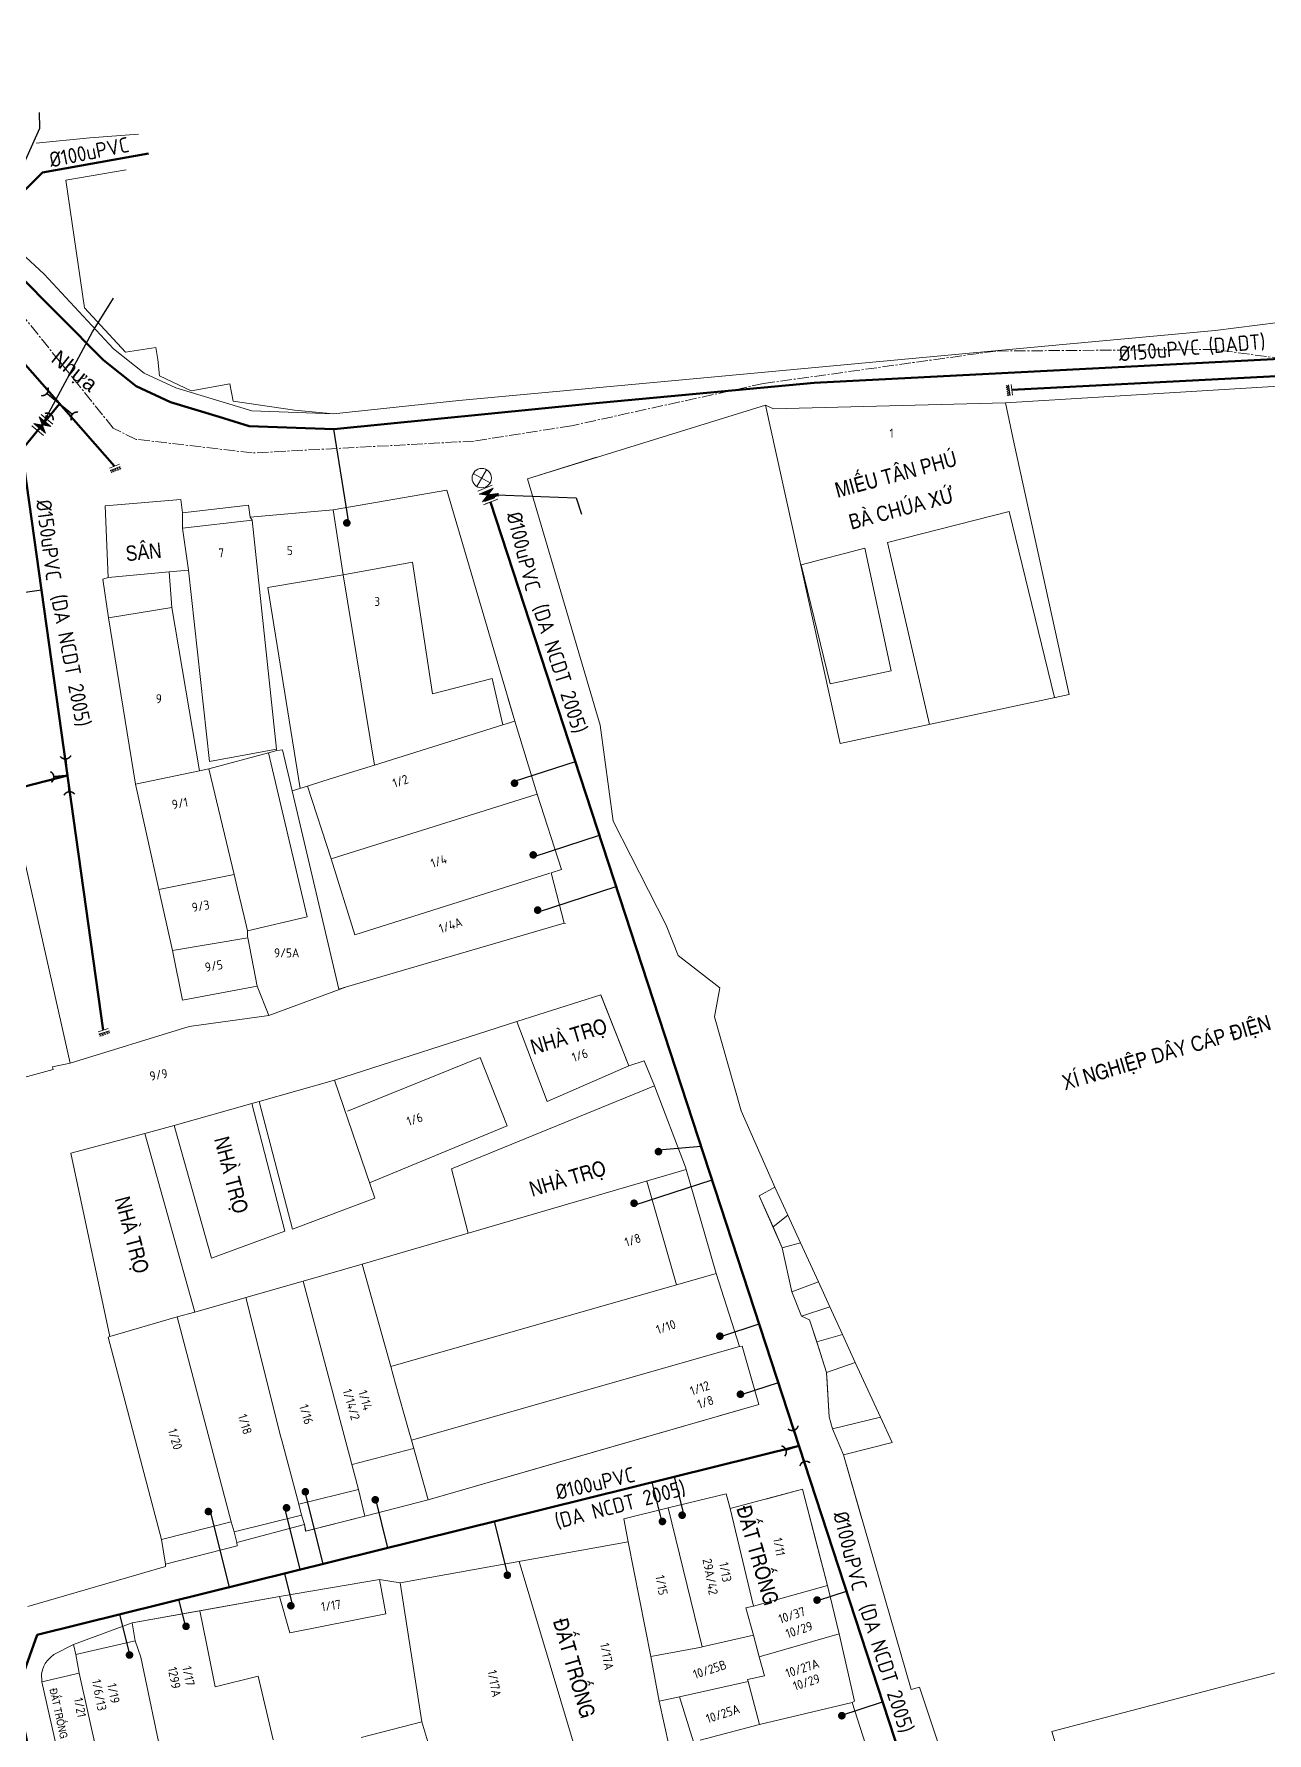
# Model space of a CAD drawing. Header units: inches. Extents: x 595615 to 1194060, y 1190840 to 2385448.
# Drawn here: x 597130.2 to 597211.1, y 1192942.6 to 1193054.1 of the extents above; entities that cross this region are included whole.
import ezdxf
from ezdxf.enums import TextEntityAlignment as Align

# ---------------------------------------------------------------- set-up
doc = ezdxf.new("R2010")
doc.units = ezdxf.units.IN
doc.header["$MEASUREMENT"] = 0
doc.linetypes.add('CENTER2', pattern=[1.125, 0.75, -0.125, 0.125, -0.125])
for name, color, linetype, lineweight in [('Chitiet', 4, 'Continuous', 9), ('DN 100 uPVC', 4, 'Continuous', 50), ('DN 25 PE', 40, 'Continuous', 30), ('Hamxacan', 1, 'Continuous', 15), ('NAM-CDAI', 220, 'Continuous', 25), ('Nen tim duong', 9, 'CENTER2', 0), ('Nen_HTHANH-TP', 9, 'Continuous', 0), ('Nen_p3TB', 9, 'Continuous', 0), ('Nen_SN-HTHANH-TP_new', 7, 'Continuous', 0), ('Nen_SN_HTHANH_old', 9, 'Continuous', 0), ('Nen_TANTHANH-TP', 8, 'Continuous', 5), ('ONG CAP 3 (DADT)', 221, 'Continuous', 50), ('Te', 4, 'Continuous', 15), ('TEXT PIPE', 3, 'Continuous', 25), ('Text_DiaDanh', 9, 'Continuous', 0), ('Text_GiaoThong', 142, 'Continuous', 0), ('TLK 15', 220, 'Continuous', 20), ('VAN', 7, 'Continuous', 20)]:
    doc.layers.add(name, color=color, linetype=linetype, lineweight=lineweight)
doc.layers.add('ki hieu van', color=170, linetype='Continuous')
doc.styles.add('Dia Danh', font='VHELVCN_0.TTF', dxfattribs={"height": 1})
doc.styles.add('Giao Thong', font='VAPTIMN_0.TTF', dxfattribs={"height": 1})
doc.styles.add('Sonha_QTB', font='isocp.shx', dxfattribs={"height": 0.6, "bigfont": 'bigfont.shx'})
doc.styles.add('text', font='isocp2.shx')
doc.styles.add('VNI-HC', font='VHELVCN_0.TTF')
doc.dimstyles.new('DUONG KICH THUOC', dxfattribs={"dimtxt": 1, "dimasz": 0.7, "dimexe": 0.5, "dimexo": 0.3, "dimgap": 0.2, "dimtad": 1, "dimzin": 0, "dimdsep": 46, "dimtxsty": 'VNI-HC', "dimblk": 'ARCHTICK', "dimcen": 0.09, "dimdle": 0.5, "dimclrd": 256, "dimclre": 256, "dimclrt": 256, "dimadec": 0, "dimazin": 0, "dimtfac": 1, "dimtofl": 0, "dimtmove": 0, "dimatfit": 3, "dimfxl": 1, "dimtolj": 1, "dimtzin": 0, "dimlwd": -1, "dimlwe": -1, "dimarcsym": 0})

# ---------------------------------------------------------------- blocks, each defined once
blk = doc.blocks.new('BIT')
at = {"layer": 'Chitiet', "ltscale": 100}
for p, q in [((0.35, 0), (-0.35, 0)), ((-0.3, -0.16), (-0.35, -0.21)), ((0.35, -0.16), (-0.35, -0.16)), ((-0.18, -0.16), (-0.34, -0.33)), ((-0.06, -0.16), (-0.22, -0.33)), ((0.07, -0.16), (-0.09, -0.33)), ((0.19, -0.16), (0.03, -0.33)), ((0.32, -0.16), (0.15, -0.33)), ((0.35, -0.25), (0.28, -0.33))]:
    blk.add_line(p, q, dxfattribs=at)
blk = doc.blocks.new('TLK 15')
at = {"layer": 'TLK 15', "linetype": 'Continuous', "const_width": 0.25}
blk.add_lwpolyline([(-0.125, 0, 1), (0.125, 0, 1)], format="xyb", close=True, dxfattribs=at)
blk = doc.blocks.new('VAN')
at = {"layer": 'VAN'}
h = blk.add_hatch(color=256, dxfattribs=at)
h.paths.add_polyline_path([(0.21, -0.5), (0.49, 0), (0.21, 0.5)])
h.paths.add_polyline_path([(0.77, 0.5), (0.49, 0), (0.77, -0.5)])
at = {"layer": 'VAN', "ltscale": 100}
for p, q in [((0, 0.5), (0, -0.5)), ((0.77, -0.5), (0.21, 0.5)), ((0.21, -0.5), (0.77, 0.5)), ((0.21, 0.5), (0.21, -0.5)), ((0.77, 0.5), (0.77, -0.5)), ((0.98, 0.5), (0.98, -0.5))]:
    blk.add_line(p, q, dxfattribs=at)
blk = doc.blocks.new('TE+VAN')
at = {"layer": 'Chitiet', "ltscale": 100, "const_width": 0.1}
for points in [[(-0.35, 1.28, 0.571257), (0.35, 1.28)], [(1.1, 0.35, 0.571257), (1.1, -0.35)], [(0.35, -1.28, 0.571257), (-0.35, -1.28)]]:
    blk.add_lwpolyline(points, format="xyb", dxfattribs=at)
for points in [[(0, -1.08), (0, 1.08)], [(0.9, 0), (0, 0)]]:
    blk.add_lwpolyline(points, dxfattribs=at)
at = {"layer": 'VAN'}
blk.add_blockref('VAN', (1.3, 0), dxfattribs=at)
blk = doc.blocks.new('_ArchTick')
at = {"color": 0, "linetype": 'ByBlock', "const_width": 0.15}
blk.add_lwpolyline([(-0.5, -0.5), (0.5, 0.5)], dxfattribs=at)
blk = doc.blocks.new('TE1')
at = {"layer": 'Chitiet', "ltscale": 100, "const_width": 0.1}
for points in [[(-0.35, 1.28, 0.571257), (0.35, 1.28)], [(1.1, 0.35, 0.571257), (1.1, -0.35)], [(0.35, -1.28, 0.571257), (-0.35, -1.28)]]:
    blk.add_lwpolyline(points, format="xyb", dxfattribs=at)
for points in [[(0, -1.08), (0, 1.08)], [(0.9, 0), (0, 0)]]:
    blk.add_lwpolyline(points, dxfattribs=at)
blk = doc.blocks.new('hongxacan')
at = {"layer": 'Hamxacan'}
for p, q in [((859272.42, 1209862.12, 0.04), (859272.4, 1209860.85, 0.04)), ((859271.78, 1209861.49, 0.04), (859273.05, 1209861.48, 0.04))]:
    blk.add_line(p, q, dxfattribs=at)
blk.add_circle((859272.42, 1209861.49, 0.04), 0.636, dxfattribs=at)
blk = doc.blocks.new('hongxaHOK')
at = {"layer": 'Hamxacan'}
blk.add_blockref('hongxacan', (-859269.83, -1209862.28, -0.04), dxfattribs=at)

msp = doc.modelspace()

# ---------------------------------------------------------------- linework, layer by layer
at = {"layer": 'DN 100 uPVC'}
for points in [[(597137.741, 1193046.209), (597130.792, 1193044.975), (597126.641, 1193040.844)], [(597131.917, 1193029.79), (597129.444, 1193026.772), (597134.774, 1192988.706)], [(597160.186, 1193023.351), (597187.786, 1192938.858), (597181.54, 1192936.831), (597176.627, 1192931.375), (597177.006, 1192918.877), (597180.311, 1192906.769), (597190.409, 1192889.427), (597197.988, 1192882.997), (597212.995, 1192851.044)], [(597087.855, 1192993.939), (597132.433, 1193005.42)], [(597180.411, 1192961.436), (597130.445, 1192949.043), (597129.101, 1192945.274), (597138.358, 1192900.296), (597146.714, 1192864.572)]]:
    msp.add_lwpolyline(points, dxfattribs=at)
at = {"layer": 'DN 25 PE'}
for p, q in [((597150.88, 1193021.979), (597149.912, 1193028.129)), ((597126.749, 1193017.028), (597130.73, 1193017.585)), ((597161.753, 1193005.029), (597165.745, 1193006.333)), ((597162.977, 1193000.075), (597167.325, 1193001.495)), ((597163.269, 1192996.455), (597168.422, 1192998.139)), ((597171.191, 1192980.863), (597173.986, 1192981.104)), ((597169.59, 1192977.226), (597174.707, 1192978.898)), ((597175.344, 1192968.63), (597177.799, 1192969.432)), ((597176.693, 1192964.82), (597179.054, 1192965.591)), ((597171.451, 1192956.35), (597170.782, 1192959.048)), ((597172.869, 1192956.886), (597172.243, 1192959.41)), ((597146.673, 1192957.371), (597147.678, 1192953.317)), ((597148.032, 1192958.303), (597149.177, 1192953.689)), ((597152.618, 1192958.024), (597153.431, 1192954.744)), ((597141.8, 1192957.129), (597143.031, 1192952.165)), ((597161.281, 1192953.076), (597160.436, 1192956.482)), ((597147.209, 1192950.948), (597146.683, 1192953.07)), ((597181.718, 1192951.319), (597183.523, 1192951.908)), ((597140.206, 1192949.472), (597139.741, 1192951.349)), ((597136.503, 1192947.843), (597135.871, 1192950.389)), ((597183.092, 1192943.734), (597185.894, 1192944.649))]:
    msp.add_line(p, q, dxfattribs=at)
at = {"layer": 'Nen tim duong'}
for p, q in [((597135.432, 1193028.2), (597128.085, 1193037.344)), ((597193.308, 1193033.257), (597178.08, 1193031.124)), ((597207.648, 1193033.358), (597193.308, 1193033.257)), ((597212.178, 1193032.742), (597207.648, 1193033.358)), ((597178.08, 1193031.124), (597165.482, 1193028.354)), ((597136.943, 1193027.461), (597135.432, 1193028.2)), ((597144.543, 1193026.567), (597136.943, 1193027.461)), ((597165.482, 1193028.354), (597159.103, 1193027.349)), ((597159.103, 1193027.349), (597144.543, 1193026.567))]:
    msp.add_line(p, q, dxfattribs=at)
at = {"layer": 'Nen_HTHANH-TP', "linetype": 'Continuous'}
for p, q in [((597212.22, 1193030.982), (597193.946, 1193029.852)), ((597178.221, 1193029.695), (597162.595, 1193024.882)), ((597178.221, 1193029.695), (597183.119, 1193007.518)), ((597178.741, 1193029.465), (597178.221, 1193029.695)), ((597193.946, 1193029.852), (597178.741, 1193029.465)), ((597193.946, 1193029.852), (597194.513, 1193027.168)), ((597194.513, 1193027.168), (597198.126, 1193010.731)), ((597162.595, 1193024.882), (597167.124, 1193026.286)), ((597157.305, 1193024.138), (597149.856, 1193022.842)), ((597157.305, 1193024.138), (597161.768, 1193008.971)), ((597167.368, 1193008.716), (597162.595, 1193024.882)), ((597162.595, 1193024.882), (597167.368, 1193008.716)), ((597134.906, 1193023.11), (597139.866, 1193023.524)), ((597134.906, 1193023.11), (597135.11, 1193018.39)), ((597139.866, 1193023.524), (597139.967, 1193022.634)), ((597139.967, 1193022.634), (597144.306, 1193023.147)), ((597144.306, 1193023.147), (597144.407, 1193022.347)), ((597139.967, 1193022.634), (597139.987, 1193021.644)), ((597139.987, 1193021.644), (597144.537, 1193022.157)), ((597144.407, 1193022.347), (597149.856, 1193022.842)), ((597144.407, 1193022.347), (597144.537, 1193022.157)), ((597146.139, 1193007.129), (597144.537, 1193022.157)), ((597149.856, 1193022.842), (597150.51, 1193018.582)), ((597186.218, 1193020.701), (597194.186, 1193022.727)), ((597194.186, 1193022.727), (597197.176, 1193010.53)), ((597139.987, 1193021.644), (597140.36, 1193018.884)), ((597180.549, 1193019.236), (597184.718, 1193020.33)), ((597184.718, 1193020.33), (597186.445, 1193012.271)), ((597186.218, 1193020.701), (597188.958, 1193008.763)), ((597135.11, 1193018.39), (597139.11, 1193018.773)), ((597139.11, 1193018.773), (597140.36, 1193018.884)), ((597139.282, 1193016.433), (597139.11, 1193018.773)), ((597141.74, 1193006.335), (597140.36, 1193018.884)), ((597150.51, 1193018.582), (597145.57, 1193017.748)), ((597155.069, 1193019.416), (597150.51, 1193018.582)), ((597150.51, 1193018.582), (597152.57, 1193006.094)), ((597156.376, 1193010.777), (597155.069, 1193019.416)), ((597180.549, 1193019.236), (597182.446, 1193011.418)), ((597135.11, 1193018.39), (597134.76, 1193018.299)), ((597134.76, 1193018.299), (597135.132, 1193015.75)), ((597145.57, 1193017.748), (597147.691, 1193004.56)), ((597135.132, 1193015.75), (597139.282, 1193016.433)), ((597141.09, 1193005.715), (597139.282, 1193016.433)), ((597135.132, 1193015.75), (597136.901, 1193004.841)), ((597182.446, 1193011.418), (597186.445, 1193012.271)), ((597156.376, 1193010.777), (597160.295, 1193011.78)), ((597160.295, 1193011.78), (597160.978, 1193008.741)), ((597161.316, 1193010.501), (597161.768, 1193008.971)), ((597183.119, 1193007.518), (597198.126, 1193010.731)), ((597160.978, 1193008.741), (597152.57, 1193006.094)), ((597160.978, 1193008.741), (597161.768, 1193008.971)), ((597161.768, 1193008.971), (597163.231, 1193004.182)), ((597161.768, 1193008.971), (597163.231, 1193004.182)), ((597168.213, 1193002.416), (597167.368, 1193008.716)), ((597167.368, 1193008.716), (597168.213, 1193002.416)), ((597145.609, 1193006.898), (597141.71, 1193005.845)), ((597146.139, 1193007.129), (597141.74, 1193006.335)), ((597145.609, 1193006.898), (597146.169, 1193007.059)), ((597148.148, 1192996.15), (597145.609, 1193006.898)), ((597146.169, 1193007.059), (597146.139, 1193007.129)), ((597146.529, 1193007.089), (597146.169, 1193007.059)), ((597147.161, 1193004.399), (597146.529, 1193007.089)), ((597136.901, 1193004.841), (597141.09, 1193005.715)), ((597141.09, 1193005.715), (597141.71, 1193005.845)), ((597143.366, 1192998.906), (597141.71, 1193005.845)), ((597151.5, 1193005.763), (597149.171, 1193005.031)), ((597152.57, 1193006.094), (597151.5, 1193005.763)), ((597138.416, 1192997.922), (597136.901, 1193004.841)), ((597148.171, 1193004.72), (597147.161, 1193004.399)), ((597150.232, 1192991.402), (597147.161, 1193004.399)), ((597149.171, 1193005.031), (597148.171, 1193004.72)), ((597148.171, 1193004.72), (597149.735, 1192999.942)), ((597163.231, 1193004.182), (597149.735, 1192999.942)), ((597163.231, 1193004.182), (597164.825, 1192999.234)), ((597163.231, 1193004.182), (597164.825, 1192999.234)), ((597171.698, 1192995.599), (597168.213, 1193002.416)), ((597168.213, 1193002.416), (597171.698, 1192995.599)), ((597129.304, 1193001.215), (597132.616, 1192986.548)), ((597149.735, 1192999.942), (597151.289, 1192994.953)), ((597138.416, 1192997.922), (597143.366, 1192998.906)), ((597143.366, 1192998.906), (597143.396, 1192998.916)), ((597143.566, 1192998.057), (597143.366, 1192998.906)), ((597151.289, 1192994.953), (597164.076, 1192999.013)), ((597164.825, 1192999.234), (597164.156, 1192999.033)), ((597164.825, 1192999.234), (597164.156, 1192999.033)), ((597164.156, 1192999.033), (597165.008, 1192995.734)), ((597164.156, 1192999.033), (597165.008, 1192995.734)), ((597139.33, 1192993.933), (597138.416, 1192997.922)), ((597144.018, 1192996.167), (597143.566, 1192998.057)), ((597144.249, 1192995.227), (597144.018, 1192996.167)), ((597148.148, 1192996.15), (597144.249, 1192995.227)), ((597144.249, 1192995.227), (597144.249, 1192994.857)), ((597165.008, 1192995.734), (597150.742, 1192991.542)), ((597165.008, 1192995.734), (597165.088, 1192995.704)), ((597165.008, 1192995.734), (597165.088, 1192995.704)), ((597172.49, 1192993.61), (597171.698, 1192995.599)), ((597171.698, 1192995.599), (597172.49, 1192993.61)), ((597139.33, 1192993.933), (597144.269, 1192994.767)), ((597144.249, 1192994.857), (597144.269, 1192994.767)), ((597144.269, 1192994.767), (597144.882, 1192991.598)), ((597139.972, 1192990.674), (597139.33, 1192993.933)), ((597175.212, 1192991.472), (597172.49, 1192993.61)), ((597172.49, 1192993.61), (597175.212, 1192991.472)), ((597139.972, 1192990.674), (597144.882, 1192991.598)), ((597145.643, 1192989.678), (597144.882, 1192991.598)), ((597145.643, 1192989.678), (597150.742, 1192991.542)), ((597150.742, 1192991.542), (597150.232, 1192991.402)), ((597167.402, 1192991.026), (597161.913, 1192989.271)), ((597167.394, 1192991.023), (597167.402, 1192991.006)), ((597169.246, 1192986.367), (597167.402, 1192991.026)), ((597167.402, 1192991.006), (597169.246, 1192986.367)), ((597174.873, 1192989.572), (597175.212, 1192991.472)), ((597175.212, 1192991.472), (597174.873, 1192989.572)), ((597140.424, 1192988.944), (597145.643, 1192989.678)), ((597176.608, 1192983.413), (597174.873, 1192989.572)), ((597174.873, 1192989.572), (597176.608, 1192983.413)), ((597132.616, 1192986.548), (597140.424, 1192988.944)), ((597161.913, 1192989.271), (597149.937, 1192985.422)), ((597161.913, 1192989.271), (597163.898, 1192984.033)), ((597132.616, 1192986.548), (597131.456, 1192986.297)), ((597131.456, 1192986.297), (597131.496, 1192986.127)), ((597159.505, 1192986.919), (597150.808, 1192983.392)), ((597159.505, 1192986.919), (597161.269, 1192982.431)), ((597163.898, 1192984.033), (597169.246, 1192986.367)), ((597169.246, 1192986.367), (597170.246, 1192986.698)), ((597169.246, 1192986.367), (597170.246, 1192986.698)), ((597170.246, 1192986.698), (597170.927, 1192985.059)), ((597170.246, 1192986.698), (597170.927, 1192985.059)), ((597131.496, 1192986.127), (597114.85, 1192981.543)), ((597149.937, 1192985.422), (597145.008, 1192984.018)), ((597149.937, 1192985.422), (597152.583, 1192977.684)), ((597145.008, 1192984.018), (597144.528, 1192983.887)), ((597145.008, 1192984.018), (597147.184, 1192975.649)), ((597170.927, 1192985.059), (597157.611, 1192979.608)), ((597170.927, 1192985.059), (597172.971, 1192979.72)), ((597170.927, 1192985.059), (597172.971, 1192979.72)), ((597144.528, 1192983.887), (597139.439, 1192982.453)), ((597144.528, 1192983.887), (597146.695, 1192975.519)), ((597178.832, 1192978.415), (597176.608, 1192983.413)), ((597176.608, 1192983.413), (597178.832, 1192978.415)), ((597137.509, 1192981.932), (597132.65, 1192980.638)), ((597139.439, 1192982.453), (597137.509, 1192981.932)), ((597137.509, 1192981.932), (597140.779, 1192970.214)), ((597139.439, 1192982.453), (597141.886, 1192973.745)), ((597161.269, 1192982.431), (597152.242, 1192978.684)), ((597132.65, 1192980.638), (597135.22, 1192968.6)), ((597173.011, 1192979.56), (597151.766, 1192973.363)), ((597157.611, 1192979.608), (597158.705, 1192975.389)), ((597172.971, 1192979.72), (597174.977, 1192972.732)), ((597172.971, 1192979.72), (597173.011, 1192979.56)), ((597174.977, 1192972.732), (597173.011, 1192979.56)), ((597170.422, 1192978.798), (597172.367, 1192971.99)), ((597177.803, 1192977.834), (597178.832, 1192978.415)), ((597178.832, 1192978.415), (597177.803, 1192977.834)), ((597178.832, 1192978.415), (597178.602, 1192978.915)), ((597179.674, 1192976.566), (597178.832, 1192978.415)), ((597147.184, 1192975.649), (597152.583, 1192977.684)), ((597178.704, 1192975.805), (597177.803, 1192977.834)), ((597177.803, 1192977.834), (597179.315, 1192974.425)), ((597179.674, 1192976.566), (597178.704, 1192975.805)), ((597179.674, 1192976.566), (597180.515, 1192974.746)), ((597141.886, 1192973.745), (597146.695, 1192975.519)), ((597178.704, 1192975.805), (597179.315, 1192974.425)), ((597179.315, 1192974.425), (597180.515, 1192974.746)), ((597179.928, 1192971.546), (597179.315, 1192974.425)), ((597179.315, 1192974.425), (597179.928, 1192971.546)), ((597181.687, 1192972.187), (597180.515, 1192974.746)), ((597151.766, 1192973.363), (597147.897, 1192972.23)), ((597153.642, 1192966.635), (597151.766, 1192973.363)), ((597144.138, 1192971.167), (597147.897, 1192972.23)), ((597147.897, 1192972.23), (597151.528, 1192958.583)), ((597174.977, 1192972.732), (597153.642, 1192966.635)), ((597174.977, 1192972.732), (597176.501, 1192967.943)), ((597176.501, 1192967.943), (597174.977, 1192972.732)), ((597179.928, 1192971.546), (597181.687, 1192972.187)), ((597182.439, 1192970.558), (597181.687, 1192972.187)), ((597140.779, 1192970.214), (597144.058, 1192971.147)), ((597144.058, 1192971.147), (597144.138, 1192971.167)), ((597144.138, 1192971.167), (597146.435, 1192962.009)), ((597180.569, 1192969.936), (597179.928, 1192971.546)), ((597179.928, 1192971.546), (597180.569, 1192969.936)), ((597135.22, 1192968.6), (597139.629, 1192969.903)), ((597139.629, 1192969.903), (597140.779, 1192970.214)), ((597139.629, 1192969.903), (597143.16, 1192956.456)), ((597180.569, 1192969.936), (597182.439, 1192970.558)), ((597181.089, 1192969.697), (597180.569, 1192969.936)), ((597180.569, 1192969.936), (597181.089, 1192969.697)), ((597181.641, 1192968.037), (597181.089, 1192969.697)), ((597181.089, 1192969.697), (597181.57, 1192968.257)), ((597183.26, 1192968.749), (597182.439, 1192970.558)), ((597135.11, 1192968.57), (597135.22, 1192968.6)), ((597135.11, 1192968.57), (597138.601, 1192955.283)), ((597181.57, 1192968.257), (597183.26, 1192968.749)), ((597184.102, 1192966.909), (597183.26, 1192968.749)), ((597176.501, 1192967.943), (597154.986, 1192961.806)), ((597176.681, 1192967.983), (597176.501, 1192967.943)), ((597176.501, 1192967.943), (597176.681, 1192967.983)), ((597177.774, 1192964.154), (597176.681, 1192967.983)), ((597176.681, 1192967.983), (597177.774, 1192964.154)), ((597181.641, 1192968.037), (597181.57, 1192968.257)), ((597181.57, 1192968.257), (597182.212, 1192966.248)), ((597182.212, 1192966.248), (597181.641, 1192968.037)), ((597153.953, 1192965.505), (597153.642, 1192966.635)), ((597182.212, 1192966.248), (597184.102, 1192966.909)), ((597182.384, 1192963.348), (597182.212, 1192966.248)), ((597182.212, 1192966.248), (597182.384, 1192963.348)), ((597185.344, 1192964.22), (597184.102, 1192966.909)), ((597154.795, 1192962.496), (597153.953, 1192965.505)), ((597182.232, 1192965.968), (597182.384, 1192963.348)), ((597177.774, 1192964.154), (597156.079, 1192957.887)), ((597177.774, 1192964.154), (597165.547, 1192960.634)), ((597177.774, 1192964.154), (597175.254, 1192963.432)), ((597185.754, 1192963.321), (597185.344, 1192964.22)), ((597182.384, 1192963.348), (597182.615, 1192962.548)), ((597182.615, 1192962.548), (597182.384, 1192963.348)), ((597182.384, 1192963.348), (597182.615, 1192962.548)), ((597182.615, 1192962.548), (597185.754, 1192963.321)), ((597186.516, 1192961.651), (597185.754, 1192963.321)), ((597146.435, 1192962.009), (597146.476, 1192961.869)), ((597146.476, 1192961.869), (597147.599, 1192957.61)), ((597154.986, 1192961.806), (597154.795, 1192962.496)), ((597156.079, 1192957.887), (597154.986, 1192961.806)), ((597182.615, 1192962.548), (597183.336, 1192960.849)), ((597183.336, 1192960.849), (597182.615, 1192962.548)), ((597182.615, 1192962.548), (597183.336, 1192960.849)), ((597155.136, 1192961.256), (597151.097, 1192960.213)), ((597165.547, 1192960.634), (597156.079, 1192957.887)), ((597183.336, 1192960.849), (597186.516, 1192961.651)), ((597187.759, 1192945.452), (597183.336, 1192960.849)), ((597183.336, 1192960.849), (597187.759, 1192945.452)), ((597183.336, 1192960.849), (597184.54, 1192956.65)), ((597147.599, 1192957.61), (597151.528, 1192958.583)), ((597151.94, 1192956.813), (597151.528, 1192958.583)), ((597175.889, 1192957.323), (597180.638, 1192958.586)), ((597175.889, 1192957.323), (597180.638, 1192958.586)), ((597178.229, 1192957.944), (597180.638, 1192958.586)), ((597180.638, 1192958.586), (597182.283, 1192952.268)), ((597180.638, 1192958.586), (597181.511, 1192955.207)), ((597180.638, 1192958.586), (597181.511, 1192955.207)), ((597147.599, 1192957.61), (597147.78, 1192956.88)), ((597156.079, 1192957.887), (597151.94, 1192956.813)), ((597156.079, 1192957.887), (597151.94, 1192956.813)), ((597168.93, 1192956.647), (597171.819, 1192957.379)), ((597168.93, 1192956.647), (597171.819, 1192957.379)), ((597171.819, 1192957.379), (597175.628, 1192958.282)), ((597171.819, 1192957.379), (597175.628, 1192958.282)), ((597171.819, 1192957.379), (597174.067, 1192948.251)), ((597175.628, 1192958.282), (597175.889, 1192957.323)), ((597175.628, 1192958.282), (597175.889, 1192957.323)), ((597175.889, 1192957.323), (597177.434, 1192950.924)), ((597138.601, 1192955.283), (597143.16, 1192956.456)), ((597143.16, 1192956.456), (597143.36, 1192955.796)), ((597143.36, 1192955.796), (597147.78, 1192956.88)), ((597147.97, 1192956.28), (597143.541, 1192955.097)), ((597143.541, 1192955.087), (597147.97, 1192956.28)), ((597147.78, 1192956.88), (597147.97, 1192956.28)), ((597148.06, 1192955.83), (597147.97, 1192956.28)), ((597147.97, 1192956.28), (597148.05, 1192955.83)), ((597151.94, 1192956.813), (597148.05, 1192955.83)), ((597151.94, 1192956.813), (597148.06, 1192955.83)), ((597169.201, 1192955.137), (597168.93, 1192956.647)), ((597169.201, 1192955.137), (597168.93, 1192956.647)), ((597138.601, 1192955.283), (597138.872, 1192953.683)), ((597143.541, 1192955.087), (597143.36, 1192955.796)), ((597143.521, 1192955.086), (597143.541, 1192955.087)), ((597143.541, 1192955.097), (597143.551, 1192954.887)), ((597143.551, 1192954.887), (597143.541, 1192955.087)), ((597154.243, 1192952.445), (597169.201, 1192955.137)), ((597154.243, 1192952.445), (597169.201, 1192955.137)), ((597169.201, 1192955.137), (597170.697, 1192947.608)), ((597181.511, 1192955.207), (597182.283, 1192952.268)), ((597143.551, 1192954.887), (597138.872, 1192953.683)), ((597143.551, 1192954.887), (597138.872, 1192953.683)), ((597138.872, 1192953.513), (597129.824, 1192950.905)), ((597138.872, 1192953.513), (597129.824, 1192950.905)), ((597138.872, 1192953.683), (597138.872, 1192953.513)), ((597138.872, 1192953.683), (597138.872, 1192953.513)), ((597146.344, 1192951.549), (597152.903, 1192952.664)), ((597146.344, 1192951.549), (597152.903, 1192952.664)), ((597152.903, 1192952.664), (597154.243, 1192952.445)), ((597152.903, 1192952.664), (597153.315, 1192950.424)), ((597152.903, 1192952.664), (597154.243, 1192952.445)), ((597154.243, 1192952.445), (597155.681, 1192943.326)), ((597177.434, 1192950.924), (597182.283, 1192952.268)), ((597183.046, 1192949.108), (597182.283, 1192952.268)), ((597182.283, 1192952.268), (597183.046, 1192949.108)), ((597136.685, 1192949.831), (597146.344, 1192951.549)), ((597136.685, 1192949.831), (597141.115, 1192950.615)), ((597141.115, 1192950.615), (597146.344, 1192951.549)), ((597141.115, 1192950.615), (597141.556, 1192948.475)), ((597147.006, 1192949.169), (597146.344, 1192951.549)), ((597177.434, 1192950.924), (597176.925, 1192950.813)), ((597176.925, 1192950.813), (597177.426, 1192949.014)), ((597132.836, 1192948.408), (597136.685, 1192949.831)), ((597132.836, 1192948.408), (597136.685, 1192949.831)), ((597136.866, 1192948.641), (597136.685, 1192949.831)), ((597147.006, 1192949.169), (597153.315, 1192950.424)), ((597131.547, 1192947.747), (597132.836, 1192948.408)), ((597131.547, 1192947.747), (597132.836, 1192948.408)), ((597132.836, 1192948.408), (597132.987, 1192947.758)), ((597132.987, 1192947.758), (597136.866, 1192948.641)), ((597136.866, 1192948.641), (597137.237, 1192947.581)), ((597141.556, 1192948.475), (597142.109, 1192945.625)), ((597174.067, 1192948.251), (597177.426, 1192949.014)), ((597177.426, 1192949.014), (597177.807, 1192947.604)), ((597177.807, 1192947.604), (597183.046, 1192949.108)), ((597183.046, 1192949.108), (597184.049, 1192944.679)), ((597183.046, 1192949.108), (597184.049, 1192944.679)), ((597196.981, 1192942.69), (597218.716, 1192948.417)), ((597130.977, 1192947.156), (597131.107, 1192947.336)), ((597130.977, 1192947.156), (597131.107, 1192947.336)), ((597131.107, 1192947.336), (597131.337, 1192947.567)), ((597131.107, 1192947.336), (597131.337, 1192947.567)), ((597131.337, 1192947.567), (597131.547, 1192947.747)), ((597131.337, 1192947.567), (597131.547, 1192947.747)), ((597132.987, 1192947.758), (597133.208, 1192946.528)), ((597137.237, 1192947.581), (597138.703, 1192940.573)), ((597170.697, 1192947.608), (597174.017, 1192948.241)), ((597170.697, 1192947.608), (597171.239, 1192944.689)), ((597174.017, 1192948.241), (597174.067, 1192948.251)), ((597177.807, 1192947.604), (597178.138, 1192946.354)), ((597130.738, 1192946.456), (597130.798, 1192946.746)), ((597130.738, 1192946.456), (597130.798, 1192946.746)), ((597130.748, 1192945.956), (597130.738, 1192946.456)), ((597130.748, 1192945.956), (597130.738, 1192946.456)), ((597133.208, 1192946.528), (597130.748, 1192945.956)), ((597130.798, 1192946.746), (597130.888, 1192946.986)), ((597130.798, 1192946.746), (597130.888, 1192946.986)), ((597130.888, 1192946.986), (597130.977, 1192947.156)), ((597130.888, 1192946.986), (597130.977, 1192947.156)), ((597133.208, 1192946.528), (597134.382, 1192941.239)), ((597142.109, 1192945.625), (597144.928, 1192946.318)), ((597144.928, 1192946.318), (597145.921, 1192942.148)), ((597177.028, 1192946.104), (597178.138, 1192946.354)), ((597177.068, 1192945.974), (597177.028, 1192946.104)), ((597130.748, 1192945.956), (597131.903, 1192940.827)), ((597131.903, 1192940.827), (597130.748, 1192945.956)), ((597172.579, 1192944.97), (597177.068, 1192945.974)), ((597177.821, 1192943.154), (597177.068, 1192945.974)), ((597188.309, 1192945.613), (597187.759, 1192945.452)), ((597187.759, 1192945.452), (597188.309, 1192945.613)), ((597188.309, 1192945.613), (597190.494, 1192939.044)), ((597171.239, 1192944.689), (597172.579, 1192944.97)), ((597171.239, 1192944.689), (597172.313, 1192939.86)), ((597172.579, 1192944.97), (597173.482, 1192942.021)), ((597183.9, 1192944.609), (597177.821, 1192943.154)), ((597184.049, 1192944.679), (597183.9, 1192944.609)), ((597184.049, 1192944.679), (597183.9, 1192944.609)), ((597185.684, 1192939.041), (597183.9, 1192944.609)), ((597183.9, 1192944.609), (597185.684, 1192939.041)), ((597155.681, 1192943.326), (597151.691, 1192942.303)), ((597155.681, 1192943.326), (597156.072, 1192942.027)), ((597173.922, 1192942.131), (597177.821, 1192943.154)), ((597204.14, 1192919.515), (597196.981, 1192942.69))]:
    msp.add_line(p, q, dxfattribs=at)
msp.add_lwpolyline([(597162.064, 1192953.853), (597166.811, 1192937.903)], dxfattribs=at)
msp.add_point((597144.249, 1192995.227), dxfattribs=at)
at = {"layer": 'Nen_TANTHANH-TP'}
for p, q in [((597130.371, 1193046.901), (597133.901, 1193047.251)), ((597137.101, 1193047.481), (597133.901, 1193047.251)), ((597136.281, 1193045.141), (597132.331, 1193044.461)), ((597132.331, 1193044.461), (597133.551, 1193036.081)), ((597126.011, 1193042.841), (597130.901, 1193038.291)), ((597130.901, 1193038.291), (597135.461, 1193033.401)), ((597136.241, 1193033.191), (597133.551, 1193036.081)), ((597197.961, 1193033.701), (597207.711, 1193034.611)), ((597207.711, 1193034.611), (597211.831, 1193035.121)), ((597135.461, 1193033.401), (597137.471, 1193031.811)), ((597138.231, 1193033.481), (597136.241, 1193033.191)), ((597138.231, 1193033.481), (597138.361, 1193032.691)), ((597173.461, 1193031.431), (597197.961, 1193033.701)), ((597138.461, 1193031.631), (597138.361, 1193032.691)), ((597137.471, 1193031.811), (597139.541, 1193030.841)), ((597138.461, 1193031.631), (597140.551, 1193030.641)), ((597139.541, 1193030.841), (597144.521, 1193029.331)), ((597143.071, 1193031.101), (597140.551, 1193030.641)), ((597143.071, 1193031.101), (597143.291, 1193029.971)), ((597158.101, 1193030.001), (597173.461, 1193031.431)), ((597143.291, 1193029.971), (597147.331, 1193029.371)), ((597149.881, 1193029.131), (597158.101, 1193030.001)), ((597144.521, 1193029.331), (597149.881, 1193029.131)), ((597147.331, 1193029.371), (597149.881, 1193029.131))]:
    msp.add_line(p, q, dxfattribs=at)
at = {"layer": 'ONG CAP 3 (DADT)'}
msp.add_lwpolyline([(596917.754, 1193046.054), (596969.25, 1193041.461), (596997.761, 1193041.642), (597007.152, 1193041.922), (597028.326, 1193043.035), (597039.378, 1193044.793, 0.0001726), (597039.379, 1193044.794), (597049.328, 1193046.383), (597073.173, 1193050.157), (597094.372, 1193053.198), (597103.625, 1193054.054), (597108.33, 1193053.373), (597113.508, 1193050.929), (597118.81, 1193047.72), (597126.049, 1193041.439), (597134.794, 1193032.654), (597136.942, 1193030.955), (597139.182, 1193029.905), (597142.376, 1193028.937), (597144.355, 1193028.337), (597149.912, 1193028.129), (597166.629, 1193029.791), (597181.414, 1193031.164), (597212.375, 1193032.768)], format="xyb", dxfattribs=at)
for points in [[(596789.975, 1193050.07), (596799.458, 1193049.115), (596829.454, 1193047.053), (596857.233, 1193045.028), (596887.676, 1193042.732), (596912.662, 1193040.852), (596933.11, 1193039.391), (596948.736, 1193038.908), (596980.817, 1193038.154), (597021.835, 1193037.736), (597037.916, 1193039.844), (597053.211, 1193042.231), (597063.342, 1193044.324), (597070.478, 1193046.22), (597078.979, 1193046.8), (597088.873, 1193047.575), (597103.307, 1193049.36), (597108.541, 1193050.194), (597111.716, 1193048.707), (597126.803, 1193035.614), (597135.509, 1193025.698)], [(597194.361, 1193030.703), (597212.549, 1193031.645), (597232.768, 1193036.931), (597259.924, 1193044.115)]]:
    msp.add_lwpolyline(points, dxfattribs=at)

# ---------------------------------------------------------------- block references
at = {"layer": 'Chitiet'}
for name, p, rotation in [('TE+VAN', (597131.917, 1193029.79), 230.6811411913243), ('BIT', (597194.361, 1193030.703), 277.4351794698199), ('BIT', (597135.509, 1193025.698), 21.65921283774039), ('VAN', (597160.186, 1193023.351), 112.2784913483564), ('BIT', (597160.186, 1193023.351), 200.756525390703), ('BIT', (597134.774, 1192988.706), 19.41059958769393)]:
    msp.add_blockref(name, p, dxfattribs=dict(at, rotation=rotation))
at = {"layer": 'Nen_p3TB', "rotation": 331.2278283378733}
msp.add_blockref('hongxaHOK', (597157.711, 1193026.857), dxfattribs=at)
at = {"layer": 'Te'}
for p, rotation in [((597132.433, 1193005.42), 185.4339161269223), ((597180.412, 1192961.433), 197.828231916536)]:
    msp.add_blockref('TE1', p, dxfattribs=dict(at, rotation=rotation))
at = {"layer": 'TLK 15', "rotation": 359.9999999934133}
for p in [(597150.755, 1193021.979), (597161.753, 1193004.904), (597162.977, 1193000.2), (597163.269, 1192996.58), (597171.191, 1192980.738), (597169.59, 1192977.351), (597175.219, 1192968.63), (597176.568, 1192964.82), (597148.032, 1192958.428), (597141.675, 1192957.129), (597146.798, 1192957.371), (597152.618, 1192957.899), (597171.451, 1192956.475), (597172.744, 1192956.886), (597161.281, 1192952.951), (597147.084, 1192950.948), (597181.593, 1192951.319), (597140.206, 1192949.597), (597136.503, 1192947.718), (597183.217, 1192943.734)]:
    msp.add_blockref('TLK 15', p, dxfattribs=at)
at = {"layer": 'TLK 15'}
for p in [(597150.755, 1193021.979), (597161.753, 1193004.904), (597162.977, 1193000.2), (597163.269, 1192996.58), (597171.191, 1192980.738), (597169.59, 1192977.351), (597175.219, 1192968.63), (597176.568, 1192964.82), (597148.032, 1192958.428), (597141.675, 1192957.129), (597146.798, 1192957.371), (597152.618, 1192957.899), (597171.451, 1192956.475), (597172.744, 1192956.886), (597161.281, 1192952.951), (597147.084, 1192950.948), (597181.593, 1192951.319), (597140.206, 1192949.597), (597136.503, 1192947.718), (597183.217, 1192943.734)]:
    msp.add_blockref('TLK 15', p, dxfattribs=at)

# ---------------------------------------------------------------- texts
at = {"layer": 'NAM-CDAI', "style": 'text'}
for rotation, p in [(280.98306, (597131.328, 1193017.177)), (287.80618, (597162.914, 1193016.453)), (14.80933, (597164.556, 1192955.977)), (287.80618, (597184.333, 1192950.883))]:
    msp.add_text('(DA NCDT 2005)', height=1, rotation=rotation, dxfattribs=at).set_placement(p)
at = {"layer": 'Nen_SN-HTHANH-TP_new', "style": 'Sonha_QTB'}
for s, rotation, p in [('1', 0.04623, (597186.477, 1193027.862)), ('7', 0.04623, (597142.511, 1193020.012)), ('5', 0.04623, (597147.015, 1193020.17)), ('3', 0.04623, (597152.741, 1193016.828)), ('9', 0.04623, (597138.422, 1193010.447)), ('1/2', 18.80361, (597154.267, 1193005.044)), ('9/1', 10.33698, (597139.805, 1193003.587)), ('1/4', 18.80361, (597156.786, 1192999.797)), ('9/3', 10.33698, (597141.167, 1192996.845)), ('1/4A', 18.80361, (597157.555, 1192995.586)), ('9/5A', 0.04623, (597146.809, 1192993.774)), ('9/5', 10.33698, (597142.031, 1192992.922)), ('1/6', 18.80361, (597166.037, 1192987.061)), ('9/9', 10.33698, (597138.408, 1192985.781)), ('1/6', 18.80361, (597155.206, 1192982.862)), ('1/8', 18.80361, (597169.506, 1192974.937)), ('1/10', 18.80361, (597171.682, 1192969.241)), ('1/14', 286.44168, (597151.961, 1192964.425)), ('1/12', 18.80361, (597173.903, 1192965.224)), ('1/16', 286.44168, (597148.094, 1192963.501)), ('1/18', 286.44168, (597144.076, 1192962.856)), ('1/20', 286.44168, (597139.498, 1192961.879)), ('1/11', 280.41813, (597179.105, 1192954.815)), ('1/15', 280.41813, (597171.397, 1192952.297)), ('1/13', 280.41813, (597175.582, 1192953.156)), ('1/17', 8.05024, (597149.718, 1192950.961)), ('10/37', 18.20425, (597179.94, 1192950.331)), ('1/17A', 280.41813, (597167.811, 1192947.621)), ('10/25B', 18.20425, (597174.561, 1192946.77)), ('10/27A', 18.20425, (597180.627, 1192946.845)), ('1/17', 280.95433, (597140.369, 1192946.335)), ('1/17A', 280.41813, (597160.43, 1192945.842)), ('1/19', 280.95433, (597135.453, 1192945.204)), ('1/21', 280.95433, (597133.259, 1192944.271)), ('10/25A', 18.20425, (597175.414, 1192943.865))]:
    msp.add_text(s, height=0.6, rotation=rotation, dxfattribs=at).set_placement(p, align=Align.MIDDLE)
at = {"layer": 'Nen_SN_HTHANH_old', "style": 'Sonha_QTB'}
for s, rotation, p in [('1/14/2', 286.44168, (597151.052, 1192964.149)), ('1/8', 18.80361, (597174.275, 1192964.308)), ('29A/42', 280.41813, (597174.591, 1192952.854)), ('10/29', 18.20425, (597180.419, 1192949.373)), ('1/6/13', 280.95433, (597134.517, 1192945.087)), ('1299', 280.95433, (597139.433, 1192946.218)), ('10/29', 18.20425, (597180.899, 1192945.932))]:
    msp.add_text(s, height=0.6, rotation=rotation, dxfattribs=at).set_placement(p, align=Align.MIDDLE)
at = {"layer": 'TEXT PIPE', "style": 'text'}
for s, rotation, p in [('%%c100uPVC', 11.41501, (597131.35, 1193045.284)), ('%%c150uPVC (DADT)', 4.94585, (597201.421, 1193032.571)), ('%%c150uPVC', 277.3834, (597130.362, 1193023.443)), ('%%c100uPVC', 284.20652, (597161.211, 1193022.56)), ('%%c100uPVC', 13.35772, (597164.573, 1192957.879)), ('%%c100uPVC', 284.20652, (597182.63, 1192956.99))]:
    msp.add_text(s, height=1, rotation=rotation, dxfattribs=at).set_placement(p)
at = {"layer": 'Text_DiaDanh', "linetype": 'Continuous', "style": 'Dia Danh'}
for s, height, rotation, p in [('MIEÁU TAÂN PHUÙ', 1, 15.13265, (597186.708, 1193025.381)), ('BAØ CHUÙA XÖÙ', 1, 15.13265, (597187.095, 1193023.049)), ('SAÂN ', 1, 5.64241, (597137.567, 1193020.223)), ('XÍ NGHIEÄP DAÂY CAÙP ÑIEÄN', 1, 16.44254, (597204.503, 1192987.249)), ('NHAØ TROÏ', 1, 16.66232, (597165.301, 1192988.301)), ('NHAØ TROÏ', 1, 284.81312, (597143.183, 1192979.213)), ('NHAØ TROÏ', 1, 16.66232, (597165.227, 1192978.987)), ('NHAØ TROÏ', 1, 284.81312, (597136.672, 1192975.282)), ('ÑAÁT TROÁNG', 1, 286.13631, (597177.907, 1192954.314)), ('ÑAÁT TROÁNG', 1, 286.13631, (597165.876, 1192946.911)), ('ÑAÁT TROÁNG', 0.5, 282.50672, (597131.955, 1192943.905))]:
    msp.add_text(s, height=height, rotation=rotation, dxfattribs=at).set_placement(p, align=Align.MIDDLE)
at = {"layer": 'Text_GiaoThong', "linetype": 'Continuous', "style": 'Giao Thong'}
msp.add_text('Nhöïa', height=1, rotation=321.31887, dxfattribs=at).set_placement((597132.85, 1193031.891), align=Align.MIDDLE)

# ---------------------------------------------------------------- leaders
at = {"layer": 'ki hieu van'}
for points in [[(597128.127, 1193042.297), (597130.612, 1193047.884), (597130.605, 1193048.909)], [(597130.78, 1193028.401), (597134.08, 1193034.526), (597135.458, 1193036.717)], [(597160.006, 1193023.853), (597165.803, 1193023.635), (597166.15, 1193022.552)]]:
    msp.add_leader(points, dimstyle='DUONG KICH THUOC', override={"dimgap": 0.2, "dimtad": 0}, dxfattribs=at)

doc.saveas('drawing.dxf')
